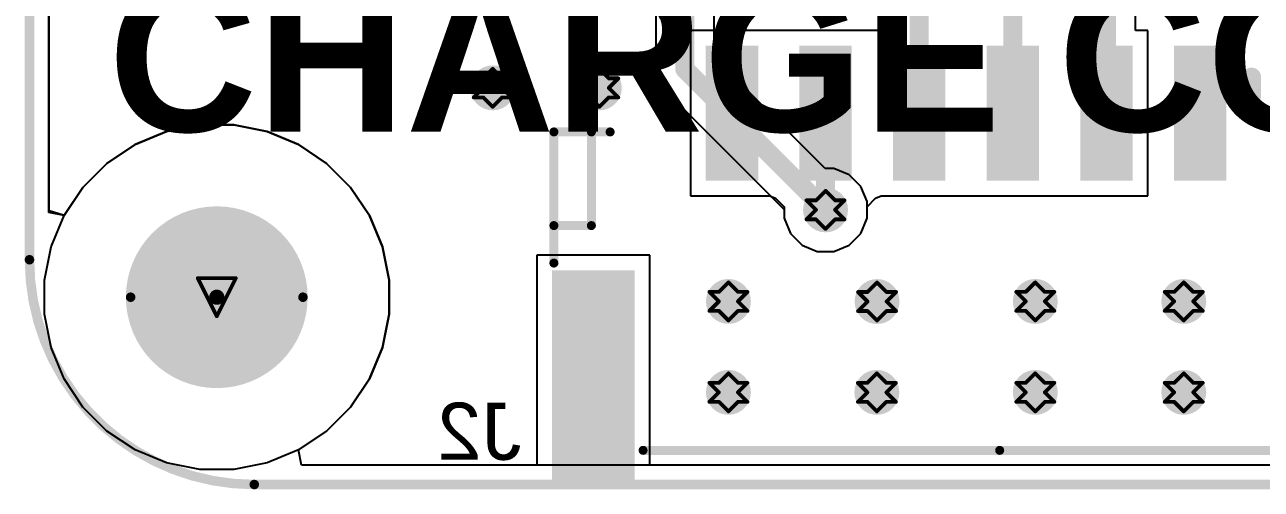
# Model space of a CAD drawing. Header units: inches. Extents: x -3 to 331, y -3 to 61.
# Drawn here: x -2.56 to 13.94, y -2.56 to 3.64 of the extents above; entities that cross this region are included whole.
import ezdxf

# ---------------------------------------------------------------- set-up
doc = ezdxf.new("R2010")
doc.units = ezdxf.units.IN
for name, color, linetype in [('Board Outline', 216, 'Continuous'), ('Bottom Layer', 5, 'Continuous'), ('Bottom Overlay', 54, 'Continuous'), ('Bottom Paste', 16, 'Continuous'), ('Bottom Solder', 6, 'Continuous'), ('Drill Drawing', 1, 'Continuous'), ('Pad Holes', 156, 'Continuous'), ('Top Layer', 1, 'Continuous'), ('Top Overlay', 2, 'Continuous'), ('Top Solder', 216, 'Continuous'), ('Via Holes', 16, 'Continuous')]:
    doc.layers.add(name, color=color, linetype=linetype)
doc.styles.add('Arial', font='', dxfattribs={"height": 0.2})
doc.styles.add('Arial_Bold', font='', dxfattribs={"height": 0.2})
doc.styles.get('Arial').set_extended_font_data('Arial')
doc.styles.get('Arial_Bold').set_extended_font_data('Arial', bold=True)

msp = doc.modelspace()

# ---------------------------------------------------------------- hatches: boundary and pattern name
at = {"layer": 'Bottom Layer'}
for points in [[(7.175464439999999, 1.60542732), (6.57546564, 1.60542732), (6.57546564, 3.30542392), (7.175464439999999, 3.30542392)], [(8.42539844, 1.60542732), (7.82539964, 1.60542732), (7.82539964, 3.30542392), (8.42539844, 3.30542392)], [(9.67533244, 1.60542732), (9.07533364, 1.60542732), (9.07533364, 3.30542392), (9.67533244, 3.30542392)], [(10.92526644, 1.60542732), (10.32526764, 1.60542732), (10.32526764, 3.30542392), (10.92526644, 3.30542392)], [(12.17545444, 1.60542732), (11.57545564, 1.60542732), (11.57545564, 3.30542392), (12.17545444, 3.30542392)], [(13.42538844, 1.60542732), (12.82538964, 1.60542732), (12.82538964, 3.30542392), (13.42538844, 3.30542392)], [(5.52532804, -2.39342168), (4.52533004, -2.39342168), (4.52533004, 0.30657292), (5.52532804, 0.30657292)]]:
    msp.add_hatch(color=5, dxfattribs=at).paths.add_polyline_path(points)
h = msp.add_hatch(color=5, dxfattribs=at)
edge = h.paths.add_edge_path()
edge.add_arc((3.682999999999999, 2.794), 0.2999994, 0, 360)
h = msp.add_hatch(color=5, dxfattribs=at)
edge = h.paths.add_edge_path()
edge.add_arc((5.1054, 2.794), 0.2999994, 0, 360)
h = msp.add_hatch(color=5, dxfattribs=at)
edge = h.paths.add_edge_path()
edge.add_arc((8.12539904, 1.16579904), 0.2999994, 0, 360)
h = msp.add_hatch(color=5, dxfattribs=at)
edge = h.paths.add_edge_path()
edge.add_arc((6.8292091, -0.05599938), 0.2999994, 0, 360)
h = msp.add_hatch(color=5, dxfattribs=at)
edge = h.paths.add_edge_path()
edge.add_arc((8.812997359999999, -0.05766308), 0.2999994, 0, 360)
h = msp.add_hatch(color=5, dxfattribs=at)
edge = h.paths.add_edge_path()
edge.add_arc((10.92526644, -0.05599938), 0.2999994, 0, 360)
h = msp.add_hatch(color=5, dxfattribs=at)
edge = h.paths.add_edge_path()
edge.add_arc((12.90646644, -0.05599938), 0.2999994, 0, 360)
h = msp.add_hatch(color=5, dxfattribs=at)
edge = h.paths.add_edge_path()
edge.add_arc((6.8292091, -1.27), 0.2999994, 0, 360)
h = msp.add_hatch(color=5, dxfattribs=at)
edge = h.paths.add_edge_path()
edge.add_arc((8.8104091, -1.27), 0.2999994, 0, 360)
h = msp.add_hatch(color=5, dxfattribs=at)
edge = h.paths.add_edge_path()
edge.add_arc((10.92526644, -1.27), 0.2999994, 0, 360)
h = msp.add_hatch(color=5, dxfattribs=at)
edge = h.paths.add_edge_path()
edge.add_arc((12.90646644, -1.27), 0.2999994, 0, 360)
at = {"layer": 'Bottom Paste'}
for points in [[(7.175464439999999, 1.60542732), (6.57546564, 1.60542732), (6.57546564, 3.30542392), (7.175464439999999, 3.30542392)], [(8.42539844, 1.60542732), (7.82539964, 1.60542732), (7.82539964, 3.30542392), (8.42539844, 3.30542392)], [(9.67533244, 1.60542732), (9.07533364, 1.60542732), (9.07533364, 3.30542392), (9.67533244, 3.30542392)], [(10.92526644, 1.60542732), (10.32526764, 1.60542732), (10.32526764, 3.30542392), (10.92526644, 3.30542392)], [(12.17545444, 1.60542732), (11.57545564, 1.60542732), (11.57545564, 3.30542392), (12.17545444, 3.30542392)], [(13.42538844, 1.60542732), (12.82538964, 1.60542732), (12.82538964, 3.30542392), (13.42538844, 3.30542392)], [(5.52532804, -2.39342168), (4.52533004, -2.39342168), (4.52533004, 0.30657292), (5.52532804, 0.30657292)]]:
    msp.add_hatch(color=16, dxfattribs=at).paths.add_polyline_path(points)
at = {"layer": 'Bottom Solder'}
for points in [[(7.22626444, 1.55462732), (6.52466564, 1.55462732), (6.52466564, 3.35622392), (7.22626444, 3.35622392)], [(8.47619844, 1.55462732), (7.774599639999999, 1.55462732), (7.774599639999999, 3.35622392), (8.47619844, 3.35622392)], [(9.726132439999999, 1.55462732), (9.02453364, 1.55462732), (9.02453364, 3.35622392), (9.726132439999999, 3.35622392)], [(10.97606644, 1.55462732), (10.27446764, 1.55462732), (10.27446764, 3.35622392), (10.97606644, 3.35622392)], [(12.22625444, 1.55462732), (11.52465564, 1.55462732), (11.52465564, 3.35622392), (12.22625444, 3.35622392)], [(13.47618844, 1.55462732), (12.77458964, 1.55462732), (12.77458964, 3.35622392), (13.47618844, 3.35622392)], [(5.57612804, -2.44422168), (4.474530039999999, -2.44422168), (4.474530039999999, 0.35737292), (5.57612804, 0.35737292)]]:
    msp.add_hatch(color=6, dxfattribs=at).paths.add_polyline_path(points)
h = msp.add_hatch(color=6, dxfattribs=at)
edge = h.paths.add_edge_path()
edge.add_arc((0, 0), 0.1016, 0, 360)
at = {"layer": 'Pad Holes'}
h = msp.add_hatch(color=7, dxfattribs=at)
edge = h.paths.add_edge_path()
edge.add_arc((0, 0), 1.15000024, 0, 360)
at = {"layer": 'Top Layer'}
h = msp.add_hatch(color=1, dxfattribs=at)
edge = h.paths.add_edge_path()
edge.add_arc((3.682999999999999, 2.794), 0.2999994, 0, 360)
h = msp.add_hatch(color=1, dxfattribs=at)
edge = h.paths.add_edge_path()
edge.add_arc((5.1054, 2.794), 0.2999994, 0, 360)
h = msp.add_hatch(color=1, dxfattribs=at)
edge = h.paths.add_edge_path()
edge.add_arc((8.12539904, 1.16579904), 0.2999994, 0, 360)
h = msp.add_hatch(color=1, dxfattribs=at)
edge = h.paths.add_edge_path()
edge.add_arc((6.8292091, -0.05599938), 0.2999994, 0, 360)
h = msp.add_hatch(color=1, dxfattribs=at)
edge = h.paths.add_edge_path()
edge.add_arc((8.812997359999999, -0.05766308), 0.2999994, 0, 360)
h = msp.add_hatch(color=1, dxfattribs=at)
edge = h.paths.add_edge_path()
edge.add_arc((10.92526644, -0.05599938), 0.2999994, 0, 360)
h = msp.add_hatch(color=1, dxfattribs=at)
edge = h.paths.add_edge_path()
edge.add_arc((12.90646644, -0.05599938), 0.2999994, 0, 360)
h = msp.add_hatch(color=1, dxfattribs=at)
edge = h.paths.add_edge_path()
edge.add_arc((6.8292091, -1.27), 0.2999994, 0, 360)
h = msp.add_hatch(color=1, dxfattribs=at)
edge = h.paths.add_edge_path()
edge.add_arc((8.8104091, -1.27), 0.2999994, 0, 360)
h = msp.add_hatch(color=1, dxfattribs=at)
edge = h.paths.add_edge_path()
edge.add_arc((10.92526644, -1.27), 0.2999994, 0, 360)
h = msp.add_hatch(color=1, dxfattribs=at)
edge = h.paths.add_edge_path()
edge.add_arc((12.90646644, -1.27), 0.2999994, 0, 360)
at = {"layer": 'Top Solder'}
h = msp.add_hatch(color=216, dxfattribs=at)
edge = h.paths.add_edge_path()
edge.add_arc((0, 0), 0.1016, 0, 360)
at = {"layer": 'Via Holes'}
h = msp.add_hatch(color=7, dxfattribs=at)
edge = h.paths.add_edge_path()
edge.add_arc((3.682999999999999, 2.794), 0.1499997, 0, 360)
h = msp.add_hatch(color=7, dxfattribs=at)
edge = h.paths.add_edge_path()
edge.add_arc((5.1054, 2.794), 0.1499997, 0, 360)
h = msp.add_hatch(color=7, dxfattribs=at)
edge = h.paths.add_edge_path()
edge.add_arc((8.12539904, 1.16579904), 0.1499997, 0, 360)
h = msp.add_hatch(color=7, dxfattribs=at)
edge = h.paths.add_edge_path()
edge.add_arc((6.8292091, -0.05599938), 0.1499997, 0, 360)
h = msp.add_hatch(color=7, dxfattribs=at)
edge = h.paths.add_edge_path()
edge.add_arc((8.812997359999999, -0.05766308), 0.1499997, 0, 360)
h = msp.add_hatch(color=7, dxfattribs=at)
edge = h.paths.add_edge_path()
edge.add_arc((10.92526644, -0.05599938), 0.1499997, 0, 360)
h = msp.add_hatch(color=7, dxfattribs=at)
edge = h.paths.add_edge_path()
edge.add_arc((12.90646644, -0.05599938), 0.1499997, 0, 360)
h = msp.add_hatch(color=7, dxfattribs=at)
edge = h.paths.add_edge_path()
edge.add_arc((6.8292091, -1.27), 0.1499997, 0, 360)
h = msp.add_hatch(color=7, dxfattribs=at)
edge = h.paths.add_edge_path()
edge.add_arc((8.8104091, -1.27), 0.1499997, 0, 360)
h = msp.add_hatch(color=7, dxfattribs=at)
edge = h.paths.add_edge_path()
edge.add_arc((10.92526644, -1.27), 0.1499997, 0, 360)
h = msp.add_hatch(color=7, dxfattribs=at)
edge = h.paths.add_edge_path()
edge.add_arc((12.90646644, -1.27), 0.1499997, 0, 360)

# ---------------------------------------------------------------- linework, layer by layer
at = {"layer": 'Board Outline', "const_width": 0.127}
for points in [[(-2.50000008, 0.50000154), (-2.50000008, 24.50000434)], [(0.50000154, -2.50000008), (19.4999991, -2.50000008)]]:
    msp.add_lwpolyline(points, dxfattribs=at)
at = {"layer": 'Board Outline'}
for points, const_width in [([(1.15000024, 0, 1), (-1.15000024, 0, 1)], 0.127), ([(-2.53175008, 0.50000154, 1), (-2.46825008, 0.50000154, 1)], 0.0635), ([(-2.53175008, 0.50000154, 1), (-2.46825008, 0.50000154, 1)], 0.0635), ([(-1.18175024, 0, 1), (-1.11825024, 0, 1)], 0.0635), ([(1.11825024, 0, 1), (1.18175024, 0, 1)], 0.0635), ([(0.46825154, -2.50000008, 1), (0.53175154, -2.50000008, 1)], 0.0635), ([(0.46825154, -2.50000008, 1), (0.53175154, -2.50000008, 1)], 0.0635)]:
    msp.add_lwpolyline(points, format="xyb", close=True, dxfattribs=dict(at, const_width=const_width))
at = {"layer": 'Board Outline', "const_width": 0.127}
msp.add_lwpolyline([(0.50000154, -2.50000008, -0.4142135623730957), (-2.50000008, 0.50000154)], format="xyb", dxfattribs=at)
at = {"layer": 'Bottom Layer'}
for p, q in [((12.26368896, 3.55942392), (12.26368896, 9.00776964)), ((-2.24103692, 1.13084102), (-2.24103692, 7.58962414)), ((8.98686798, 3.70310918), (8.84318272, 3.55942392)), ((7.368197100000001, 3.55942392), (6.32146564, 3.55942392)), ((6.32146564, 3.55942392), (6.32146564, 1.35142732)), ((7.429464439999999, 3.55942646), (7.368197100000001, 3.55942392)), ((7.63266698, 3.55942392), (7.429464439999999, 3.55942646)), ((8.6181311, 3.55942392), (7.63266698, 3.55942392)), ((8.679398439999998, 3.55942646), (8.6181311, 3.55942392)), ((8.84318272, 3.55942392), (8.679398439999998, 3.55942646)), ((12.42945444, 3.55942392), (12.26368896, 3.55942392)), ((12.42945444, 1.35142732), (12.42945444, 3.55942392)), ((-1.08945934, 2.03823316), (-0.67088766, 2.21161102)), ((-0.67088766, 2.21161102), (-1.08945934, 2.03823316)), ((-0.67088766, 2.21161102), (-0.22653244, 2.30000048)), ((-0.22653244, 2.30000048), (-0.67088766, 2.21161102)), ((-0.22653244, 2.30000048), (0, 2.30000048)), ((0.2265299, 2.30000048), (-0.22653244, 2.30000048)), ((0, 2.30000048), (0.2265299, 2.30000048)), ((0.2265299, 2.30000048), (0.67088512, 2.21161102)), ((0.67088512, 2.21161102), (0.2265299, 2.30000048)), ((0.67088512, 2.21161102), (1.0894568, 2.03823316)), ((1.0894568, 2.03823316), (0.67088512, 2.21161102)), ((-1.46616674, 1.78652678), (-1.08945934, 2.03823316)), ((-1.08945934, 2.03823316), (-1.46616674, 1.78652678)), ((1.0894568, 2.03823316), (1.4661642, 1.78652678)), ((1.4661642, 1.78652678), (1.0894568, 2.03823316)), ((-1.78652932, 1.4661642), (-1.46616674, 1.78652678)), ((-1.46616674, 1.78652678), (-1.78652932, 1.4661642)), ((1.4661642, 1.78652678), (1.78652678, 1.4661642)), ((1.78652678, 1.4661642), (1.4661642, 1.78652678)), ((-2.0382357, 1.0894568), (-1.78652932, 1.4661642)), ((-1.78652932, 1.4661642), (-2.0382357, 1.08945934)), ((1.78652678, 1.4661642), (2.03823316, 1.0894568)), ((2.03823316, 1.0894568), (1.78652678, 1.4661642)), ((6.32146564, 1.35142732), (7.38366824, 1.35142732)), ((7.38366824, 1.35142732), (7.459352619999999, 1.3210159)), ((7.459352619999999, 1.3210159), (7.571399639999999, 1.20701816)), ((8.679398439999998, 1.20701816), (8.791445459999998, 1.3210159)), ((8.791445459999998, 1.3210159), (8.86712984, 1.35142732)), ((8.86712984, 1.35142732), (9.868065099999999, 1.35142732)), ((9.868065099999999, 1.35142732), (10.07126764, 1.35142478)), ((10.07126764, 1.35142478), (10.13253498, 1.35142732)), ((10.13253498, 1.35142732), (11.1182531, 1.35142732)), ((11.1182531, 1.35142732), (11.32145564, 1.35142478)), ((11.32145564, 1.35142478), (11.38246898, 1.35142732)), ((11.38246898, 1.35142732), (12.42945444, 1.35142732)), ((7.571399639999999, 1.20701816), (7.571399639999999, 1.05560114)), ((8.679398439999998, 1.05560114), (8.679398439999998, 1.20701816)), ((-2.0382357, 1.08945934), (-2.24103692, 1.13084102)), ((-2.21161356, 0.67088512), (-2.0382357, 1.0894568)), ((2.03823316, 1.0894568), (2.21161102, 0.67088512)), ((2.21161102, 0.67088512), (2.03823316, 1.0894568)), ((7.571399639999999, 1.05560114), (7.655740339999999, 0.85198458)), ((8.59505774, 0.85198458), (8.679398439999998, 1.05560114)), ((7.655740339999999, 0.85198458), (7.81158458, 0.6961403399999999)), ((8.4392135, 0.6961403399999999), (8.59505774, 0.85198458)), ((-2.30000048, 0.2265299), (-2.21161356, 0.67088512)), ((2.21161102, 0.67088512), (2.30000048, 0.2265299)), ((2.30000048, 0.2265299), (2.21161102, 0.67088512)), ((7.81158458, 0.6961403399999999), (8.015201139999999, 0.61179964)), ((8.23559694, 0.61179964), (8.4392135, 0.6961403399999999)), ((5.779328039999999, 0.56057292), (4.27133004, 0.56057292)), ((4.27133004, 0.56057292), (4.27133004, -2.24103438)), ((5.779328039999999, -2.24103438), (5.779328039999999, 0.56057292)), ((8.015201139999999, 0.61179964), (8.23559694, 0.61179964)), ((-2.30000048, 0), (-2.30000048, 0.2265299)), ((2.30000048, 0.2265299), (2.30000048, 0)), ((2.30000048, -0.22653244), (2.30000048, 0.2265299)), ((-2.30000048, -0.22653244), (-2.30000048, 0)), ((2.30000048, 0), (2.30000048, -0.22653244)), ((-2.21161356, -0.67088766), (-2.30000048, -0.22653244)), ((2.30000048, -0.22653244), (2.21161102, -0.67088766)), ((2.21161102, -0.67088766), (2.30000048, -0.22653244)), ((-2.0382357, -1.08945934), (-2.21161356, -0.67088766)), ((2.21161102, -0.67088766), (2.03823316, -1.08945934)), ((2.03823316, -1.08945934), (2.21161102, -0.67088766)), ((-1.78652932, -1.46616674), (-2.0382357, -1.08945934)), ((2.03823316, -1.08945934), (1.78652678, -1.46616674)), ((1.78652678, -1.46616674), (2.03823316, -1.08945934)), ((-1.46616674, -1.78652932), (-1.78652932, -1.46616674)), ((1.78652678, -1.46616674), (1.4661642, -1.78652932)), ((1.4661642, -1.78652932), (1.78652678, -1.46616674)), ((-1.08945934, -2.0382357), (-1.46616674, -1.78652932)), ((1.4661642, -1.78652932), (1.0894568, -2.0382357)), ((1.08945934, -2.0382357), (1.4661642, -1.78652932)), ((-0.67088766, -2.21161356), (-1.08945934, -2.0382357)), ((1.0894568, -2.0382357), (0.67088512, -2.21161356)), ((1.1308461, -2.24103438), (1.08945934, -2.0382357)), ((-0.22653244, -2.30000048), (-0.67088766, -2.21161356)), ((0, -2.30000048), (-0.22653244, -2.30000048)), ((0, -2.30000048), (0, -2.30000048)), ((0.2265299, -2.30000048), (0, -2.30000048)), ((0.67088512, -2.21161356), (0.2265299, -2.30000048)), ((4.27133004, -2.24103438), (1.1308461, -2.24103438)), ((14.22051004, -2.24103692), (5.779328039999999, -2.24103438))]:
    msp.add_line(p, q, dxfattribs=at)
at = {"layer": 'Bottom Layer', "const_width": 0.254}
for points in [[(9.37533304, 2.45542562), (9.37533304, 12.29086696)], [(11.8752239, 2.45565676), (11.8752239, 9.00776964)], [(10.62526704, 2.45542562), (10.62526704, 5.88473296)], [(8.12539904, 1.16579904), (8.12539904, 2.45542562)], [(11.8752239, 2.45565676), (11.87545504, 2.45542562)]]:
    msp.add_lwpolyline(points, dxfattribs=at)
at = {"layer": 'Bottom Layer', "const_width": 0.127}
for points in [[(8.06189904, 2.45542562, 1), (8.188899039999999, 2.45542562, 1)], [(9.31183304, 2.45542562, 1), (9.438833039999999, 2.45542562, 1)], [(10.56176704, 2.45542562, 1), (10.68876704, 2.45542562, 1)], [(11.8117239, 2.45565676, 1), (11.9387239, 2.45565676, 1)], [(11.8117239, 2.45565676, 1), (11.9387239, 2.45565676, 1)], [(11.81195504, 2.45542562, 1), (11.93895504, 2.45542562, 1)], [(8.06189904, 1.16579904, 1), (8.188899039999999, 1.16579904, 1)]]:
    msp.add_lwpolyline(points, format="xyb", close=True, dxfattribs=at)
at = {"layer": 'Bottom Overlay'}
for points, const_width in [([(13.68418904, 2.81102562), (13.81118904, 2.93802562)], 0.254), ([(13.81118904, 2.68402562), (13.81118904, 2.93802562)], 0.254), ([(13.68418904, 2.81102562), (13.81118904, 2.68402562)], 0.254), ([(4.49995544, 0.45598842), (4.49995544, 2.20599762)], 0.1199896), ([(4.49995544, 2.20599762), (5.249966639999999, 2.20599762)], 0.1199896), ([(4.99995444, 0.9559874199999999), (4.99995444, 2.20599762)], 0.1199896), ([(4.49995544, 0.9559874199999999), (4.99995444, 0.9559874199999999)], 0.1199896), ([(5.689894639999999, -2.04400658), (10.44995624, -2.04400658)], 0.1199896), ([(10.44995624, -2.04400658), (14.30999424, -2.04400658)], 0.1199896)]:
    msp.add_lwpolyline(points, dxfattribs=dict(at, const_width=const_width))
for points, const_width in [([(13.74768904, 2.93802562, 1), (13.87468904, 2.93802562, 1)], 0.127), ([(13.74768904, 2.93802562, 1), (13.87468904, 2.93802562, 1)], 0.127), ([(13.62068904, 2.81102562, 1), (13.74768904, 2.81102562, 1)], 0.127), ([(13.62068904, 2.81102562, 1), (13.74768904, 2.81102562, 1)], 0.127), ([(13.74768904, 2.68402562, 1), (13.87468904, 2.68402562, 1)], 0.127), ([(13.74768904, 2.68402562, 1), (13.87468904, 2.68402562, 1)], 0.127), ([(4.46995804, 2.20599762, 1), (4.52995284, 2.20599762, 1)], 0.0599948), ([(4.46995804, 2.20599762, 1), (4.52995284, 2.20599762, 1)], 0.0599948), ([(4.96995704, 2.20599762, 1), (5.02995184, 2.20599762, 1)], 0.0599948), ([(5.219969239999999, 2.20599762, 1), (5.279964039999999, 2.20599762, 1)], 0.0599948), ([(4.46995804, 0.9559874199999999, 1), (4.52995284, 0.9559874199999999, 1)], 0.0599948), ([(4.96995704, 0.9559874199999999, 1), (5.02995184, 0.9559874199999999, 1)], 0.0599948), ([(4.96995704, 0.9559874199999999, 1), (5.02995184, 0.9559874199999999, 1)], 0.0599948), ([(4.46995804, 0.45598842, 1), (4.52995284, 0.45598842, 1)], 0.0599948), ([(5.659897239999999, -2.04400658, 1), (5.71989204, -2.04400658, 1)], 0.0599948), ([(10.41995884, -2.04400658, 1), (10.47995364, -2.04400658, 1)], 0.0599948), ([(10.41995884, -2.04400658, 1), (10.47995364, -2.04400658, 1)], 0.0599948)]:
    msp.add_lwpolyline(points, format="xyb", close=True, dxfattribs=dict(at, const_width=const_width))
at = {"layer": 'Drill Drawing', "const_width": 0.0508}
for points in [[(3.556, 2.921), (3.682999999999999, 3.048)], [(3.682999999999999, 3.048), (3.81, 2.921)], [(4.9784, 2.921), (5.1054, 3.048)], [(5.1054, 3.048), (5.232399999999999, 2.921)], [(3.429, 2.921), (3.556, 2.794)], [(3.429, 2.921), (3.556, 2.921)], [(3.429, 2.667), (3.556, 2.794)], [(3.81, 2.921), (3.937, 2.921)], [(3.81, 2.794), (3.937, 2.921)], [(3.81, 2.794), (3.937, 2.667)], [(4.8514, 2.921), (4.9784, 2.794)], [(4.8514, 2.921), (4.9784, 2.921)], [(4.8514, 2.667), (4.9784, 2.794)], [(5.232399999999999, 2.921), (5.3594, 2.921)], [(5.232399999999999, 2.794), (5.3594, 2.921)], [(5.232399999999999, 2.794), (5.3594, 2.667)], [(3.429, 2.667), (3.556, 2.667)], [(3.556, 2.667), (3.682999999999999, 2.54)], [(3.682999999999999, 2.54), (3.81, 2.667)], [(3.81, 2.667), (3.937, 2.667)], [(4.8514, 2.667), (4.9784, 2.667)], [(4.9784, 2.667), (5.1054, 2.54)], [(5.1054, 2.54), (5.232399999999999, 2.667)], [(5.232399999999999, 2.667), (5.3594, 2.667)], [(7.99839904, 1.29279904), (8.12539904, 1.41979904)], [(8.12539904, 1.41979904), (8.25239904, 1.29279904)], [(7.871399039999999, 1.29279904), (7.99839904, 1.16579904)], [(7.871399039999999, 1.29279904), (7.99839904, 1.29279904)], [(7.871399039999999, 1.03879904), (7.99839904, 1.16579904)], [(8.25239904, 1.29279904), (8.37939904, 1.29279904)], [(8.25239904, 1.16579904), (8.37939904, 1.29279904)], [(8.25239904, 1.16579904), (8.37939904, 1.03879904)], [(7.871399039999999, 1.03879904), (7.99839904, 1.03879904)], [(7.99839904, 1.03879904), (8.12539904, 0.91179904)], [(8.12539904, 0.91179904), (8.25239904, 1.03879904)], [(8.25239904, 1.03879904), (8.37939904, 1.03879904)], [(-0.254, 0.254), (0.254, 0.254)], [(-0.254, 0.254), (0, -0.254)], [(0, -0.254), (0.254, 0.254)], [(6.7022091, 0.07100062), (6.8292091, 0.19800062)], [(6.8292091, 0.19800062), (6.9562091, 0.07100062)], [(8.68599736, 0.06933692), (8.812997359999999, 0.19633692)], [(8.812997359999999, 0.19633692), (8.93999736, 0.06933692)], [(10.79826644, 0.07100062), (10.92526644, 0.19800062)], [(10.92526644, 0.19800062), (11.05226644, 0.07100062)], [(12.77946644, 0.07100062), (12.90646644, 0.19800062)], [(12.90646644, 0.19800062), (13.03346644, 0.07100062)], [(6.575209099999999, 0.07100062), (6.7022091, -0.05599938)], [(6.575209099999999, 0.07100062), (6.7022091, 0.07100062)], [(6.9562091, 0.07100062), (7.0832091, 0.07100062)], [(6.9562091, -0.05599938), (7.0832091, 0.07100062)], [(8.55899736, 0.06933692), (8.68599736, -0.05766308)], [(8.55899736, 0.06933692), (8.68599736, 0.06933692)], [(8.93999736, 0.06933692), (9.06699736, 0.06933692)], [(8.93999736, -0.05766308), (9.06699736, 0.06933692)], [(10.67126644, 0.07100062), (10.79826644, -0.05599938)], [(10.67126644, 0.07100062), (10.79826644, 0.07100062)], [(11.05226644, 0.07100062), (11.17926644, 0.07100062)], [(11.05226644, -0.05599938), (11.17926644, 0.07100062)], [(12.65246644, 0.07100062), (12.77946644, -0.05599938)], [(12.65246644, 0.07100062), (12.77946644, 0.07100062)], [(13.03346644, 0.07100062), (13.16046644, 0.07100062)], [(13.03346644, -0.05599938), (13.16046644, 0.07100062)], [(6.575209099999999, -0.18299938), (6.7022091, -0.05599938)], [(6.575209099999999, -0.18299938), (6.7022091, -0.18299938)], [(6.7022091, -0.18299938), (6.8292091, -0.30999938)], [(6.8292091, -0.30999938), (6.9562091, -0.18299938)], [(6.9562091, -0.05599938), (7.0832091, -0.18299938)], [(6.9562091, -0.18299938), (7.0832091, -0.18299938)], [(8.55899736, -0.18466308), (8.68599736, -0.05766308)], [(8.55899736, -0.18466308), (8.68599736, -0.18466308)], [(8.68599736, -0.18466308), (8.812997359999999, -0.31166308)], [(8.812997359999999, -0.31166308), (8.93999736, -0.18466308)], [(8.93999736, -0.05766308), (9.06699736, -0.18466308)], [(8.93999736, -0.18466308), (9.06699736, -0.18466308)], [(10.67126644, -0.18299938), (10.79826644, -0.05599938)], [(10.67126644, -0.18299938), (10.79826644, -0.18299938)], [(10.79826644, -0.18299938), (10.92526644, -0.30999938)], [(10.92526644, -0.30999938), (11.05226644, -0.18299938)], [(11.05226644, -0.05599938), (11.17926644, -0.18299938)], [(11.05226644, -0.18299938), (11.17926644, -0.18299938)], [(12.65246644, -0.18299938), (12.77946644, -0.05599938)], [(12.65246644, -0.18299938), (12.77946644, -0.18299938)], [(12.77946644, -0.18299938), (12.90646644, -0.30999938)], [(12.90646644, -0.30999938), (13.03346644, -0.18299938)], [(13.03346644, -0.05599938), (13.16046644, -0.18299938)], [(13.03346644, -0.18299938), (13.16046644, -0.18299938)], [(6.575209099999999, -1.143), (6.7022091, -1.27)], [(6.575209099999999, -1.143), (6.7022091, -1.143)], [(6.7022091, -1.143), (6.8292091, -1.016)], [(6.8292091, -1.016), (6.9562091, -1.143)], [(6.9562091, -1.143), (7.0832091, -1.143)], [(6.9562091, -1.27), (7.0832091, -1.143)], [(8.5564091, -1.143), (8.6834091, -1.27)], [(8.5564091, -1.143), (8.6834091, -1.143)], [(8.6834091, -1.143), (8.8104091, -1.016)], [(8.8104091, -1.016), (8.9374091, -1.143)], [(8.9374091, -1.143), (9.064409099999999, -1.143)], [(8.9374091, -1.27), (9.064409099999999, -1.143)], [(10.67126644, -1.143), (10.79826644, -1.27)], [(10.67126644, -1.143), (10.79826644, -1.143)], [(10.79826644, -1.143), (10.92526644, -1.016)], [(10.92526644, -1.016), (11.05226644, -1.143)], [(11.05226644, -1.143), (11.17926644, -1.143)], [(11.05226644, -1.27), (11.17926644, -1.143)], [(12.65246644, -1.143), (12.77946644, -1.27)], [(12.65246644, -1.143), (12.77946644, -1.143)], [(12.77946644, -1.143), (12.90646644, -1.016)], [(12.90646644, -1.016), (13.03346644, -1.143)], [(13.03346644, -1.143), (13.16046644, -1.143)], [(13.03346644, -1.27), (13.16046644, -1.143)], [(6.575209099999999, -1.397), (6.7022091, -1.27)], [(6.9562091, -1.27), (7.0832091, -1.397)], [(8.5564091, -1.397), (8.6834091, -1.27)], [(8.9374091, -1.27), (9.064409099999999, -1.397)], [(10.67126644, -1.397), (10.79826644, -1.27)], [(11.05226644, -1.27), (11.17926644, -1.397)], [(12.65246644, -1.397), (12.77946644, -1.27)], [(13.03346644, -1.27), (13.16046644, -1.397)], [(6.575209099999999, -1.397), (6.7022091, -1.397)], [(6.7022091, -1.397), (6.8292091, -1.524)], [(6.8292091, -1.524), (6.9562091, -1.397)], [(6.9562091, -1.397), (7.0832091, -1.397)], [(8.5564091, -1.397), (8.6834091, -1.397)], [(8.6834091, -1.397), (8.8104091, -1.524)], [(8.8104091, -1.524), (8.9374091, -1.397)], [(8.9374091, -1.397), (9.064409099999999, -1.397)], [(10.67126644, -1.397), (10.79826644, -1.397)], [(10.79826644, -1.397), (10.92526644, -1.524)], [(10.92526644, -1.524), (11.05226644, -1.397)], [(11.05226644, -1.397), (11.17926644, -1.397)], [(12.65246644, -1.397), (12.77946644, -1.397)], [(12.77946644, -1.397), (12.90646644, -1.524)], [(12.90646644, -1.524), (13.03346644, -1.397)], [(13.03346644, -1.397), (13.16046644, -1.397)]]:
    msp.add_lwpolyline(points, dxfattribs=at)
at = {"layer": 'Drill Drawing', "const_width": 0.0254}
for points in [[(3.6703, 3.048, 1), (3.6957, 3.048, 1)], [(3.6703, 3.048, 1), (3.6957, 3.048, 1)], [(5.0927, 3.048, 1), (5.1181, 3.048, 1)], [(5.0927, 3.048, 1), (5.1181, 3.048, 1)], [(3.4163, 2.921, 1), (3.4417, 2.921, 1)], [(3.4163, 2.921, 1), (3.4417, 2.921, 1)], [(3.5433, 2.921, 1), (3.5687, 2.921, 1)], [(3.5433, 2.921, 1), (3.5687, 2.921, 1)], [(3.5433, 2.794, 1), (3.5687, 2.794, 1)], [(3.5433, 2.794, 1), (3.5687, 2.794, 1)], [(3.797299999999999, 2.921, 1), (3.8227, 2.921, 1)], [(3.797299999999999, 2.921, 1), (3.8227, 2.921, 1)], [(3.797299999999999, 2.794, 1), (3.8227, 2.794, 1)], [(3.797299999999999, 2.794, 1), (3.8227, 2.794, 1)], [(3.9243, 2.921, 1), (3.9497, 2.921, 1)], [(3.9243, 2.921, 1), (3.9497, 2.921, 1)], [(4.8387, 2.921, 1), (4.8641, 2.921, 1)], [(4.8387, 2.921, 1), (4.8641, 2.921, 1)], [(4.9657, 2.921, 1), (4.9911, 2.921, 1)], [(4.9657, 2.921, 1), (4.9911, 2.921, 1)], [(4.9657, 2.794, 1), (4.9911, 2.794, 1)], [(4.9657, 2.794, 1), (4.9911, 2.794, 1)], [(5.2197, 2.921, 1), (5.2451, 2.921, 1)], [(5.2197, 2.921, 1), (5.2451, 2.921, 1)], [(5.2197, 2.794, 1), (5.2451, 2.794, 1)], [(5.2197, 2.794, 1), (5.2451, 2.794, 1)], [(5.346699999999999, 2.921, 1), (5.3721, 2.921, 1)], [(5.346699999999999, 2.921, 1), (5.3721, 2.921, 1)], [(3.4163, 2.667, 1), (3.4417, 2.667, 1)], [(3.4163, 2.667, 1), (3.4417, 2.667, 1)], [(3.5433, 2.667, 1), (3.5687, 2.667, 1)], [(3.5433, 2.667, 1), (3.5687, 2.667, 1)], [(3.797299999999999, 2.667, 1), (3.8227, 2.667, 1)], [(3.797299999999999, 2.667, 1), (3.8227, 2.667, 1)], [(3.9243, 2.667, 1), (3.9497, 2.667, 1)], [(3.9243, 2.667, 1), (3.9497, 2.667, 1)], [(4.8387, 2.667, 1), (4.8641, 2.667, 1)], [(4.8387, 2.667, 1), (4.8641, 2.667, 1)], [(4.9657, 2.667, 1), (4.9911, 2.667, 1)], [(4.9657, 2.667, 1), (4.9911, 2.667, 1)], [(5.2197, 2.667, 1), (5.2451, 2.667, 1)], [(5.2197, 2.667, 1), (5.2451, 2.667, 1)], [(5.346699999999999, 2.667, 1), (5.3721, 2.667, 1)], [(5.346699999999999, 2.667, 1), (5.3721, 2.667, 1)], [(3.6703, 2.54, 1), (3.6957, 2.54, 1)], [(3.6703, 2.54, 1), (3.6957, 2.54, 1)], [(5.0927, 2.54, 1), (5.1181, 2.54, 1)], [(5.0927, 2.54, 1), (5.1181, 2.54, 1)], [(8.112699039999999, 1.41979904, 1), (8.13809904, 1.41979904, 1)], [(8.112699039999999, 1.41979904, 1), (8.13809904, 1.41979904, 1)], [(7.858699039999999, 1.29279904, 1), (7.88409904, 1.29279904, 1)], [(7.858699039999999, 1.29279904, 1), (7.88409904, 1.29279904, 1)], [(7.985699039999999, 1.29279904, 1), (8.01109904, 1.29279904, 1)], [(7.985699039999999, 1.29279904, 1), (8.01109904, 1.29279904, 1)], [(7.985699039999999, 1.16579904, 1), (8.01109904, 1.16579904, 1)], [(7.985699039999999, 1.16579904, 1), (8.01109904, 1.16579904, 1)], [(8.23969904, 1.29279904, 1), (8.265099039999999, 1.29279904, 1)], [(8.23969904, 1.29279904, 1), (8.265099039999999, 1.29279904, 1)], [(8.23969904, 1.16579904, 1), (8.265099039999999, 1.16579904, 1)], [(8.23969904, 1.16579904, 1), (8.265099039999999, 1.16579904, 1)], [(8.36669904, 1.29279904, 1), (8.39209904, 1.29279904, 1)], [(8.36669904, 1.29279904, 1), (8.39209904, 1.29279904, 1)], [(7.858699039999999, 1.03879904, 1), (7.88409904, 1.03879904, 1)], [(7.858699039999999, 1.03879904, 1), (7.88409904, 1.03879904, 1)], [(7.985699039999999, 1.03879904, 1), (8.01109904, 1.03879904, 1)], [(7.985699039999999, 1.03879904, 1), (8.01109904, 1.03879904, 1)], [(8.23969904, 1.03879904, 1), (8.265099039999999, 1.03879904, 1)], [(8.23969904, 1.03879904, 1), (8.265099039999999, 1.03879904, 1)], [(8.36669904, 1.03879904, 1), (8.39209904, 1.03879904, 1)], [(8.36669904, 1.03879904, 1), (8.39209904, 1.03879904, 1)], [(8.112699039999999, 0.91179904, 1), (8.13809904, 0.91179904, 1)], [(8.112699039999999, 0.91179904, 1), (8.13809904, 0.91179904, 1)], [(-0.2667, 0.254, 1), (-0.2413, 0.254, 1)], [(-0.2667, 0.254, 1), (-0.2413, 0.254, 1)], [(0.2413, 0.254, 1), (0.2667, 0.254, 1)], [(0.2413, 0.254, 1), (0.2667, 0.254, 1)], [(6.8165091, 0.19800062, 1), (6.8419091, 0.19800062, 1)], [(6.8165091, 0.19800062, 1), (6.8419091, 0.19800062, 1)], [(8.80029736, 0.19633692, 1), (8.82569736, 0.19633692, 1)], [(8.80029736, 0.19633692, 1), (8.82569736, 0.19633692, 1)], [(10.91256644, 0.19800062, 1), (10.93796644, 0.19800062, 1)], [(10.91256644, 0.19800062, 1), (10.93796644, 0.19800062, 1)], [(12.89376644, 0.19800062, 1), (12.91916644, 0.19800062, 1)], [(12.89376644, 0.19800062, 1), (12.91916644, 0.19800062, 1)], [(6.5625091, 0.07100062, 1), (6.587909099999999, 0.07100062, 1)], [(6.5625091, 0.07100062, 1), (6.587909099999999, 0.07100062, 1)], [(6.6895091, 0.07100062, 1), (6.7149091, 0.07100062, 1)], [(6.6895091, 0.07100062, 1), (6.7149091, 0.07100062, 1)], [(6.9435091, 0.07100062, 1), (6.9689091, 0.07100062, 1)], [(6.9435091, 0.07100062, 1), (6.9689091, 0.07100062, 1)], [(7.0705091, 0.07100062, 1), (7.0959091, 0.07100062, 1)], [(7.0705091, 0.07100062, 1), (7.0959091, 0.07100062, 1)], [(8.546297359999999, 0.06933692, 1), (8.57169736, 0.06933692, 1)], [(8.546297359999999, 0.06933692, 1), (8.57169736, 0.06933692, 1)], [(8.67329736, 0.06933692, 1), (8.698697359999999, 0.06933692, 1)], [(8.67329736, 0.06933692, 1), (8.698697359999999, 0.06933692, 1)], [(8.92729736, 0.06933692, 1), (8.95269736, 0.06933692, 1)], [(8.92729736, 0.06933692, 1), (8.95269736, 0.06933692, 1)], [(9.05429736, 0.06933692, 1), (9.07969736, 0.06933692, 1)], [(9.05429736, 0.06933692, 1), (9.07969736, 0.06933692, 1)], [(10.65856644, 0.07100062, 1), (10.68396644, 0.07100062, 1)], [(10.65856644, 0.07100062, 1), (10.68396644, 0.07100062, 1)], [(10.78556644, 0.07100062, 1), (10.81096644, 0.07100062, 1)], [(10.78556644, 0.07100062, 1), (10.81096644, 0.07100062, 1)], [(11.03956644, 0.07100062, 1), (11.06496644, 0.07100062, 1)], [(11.03956644, 0.07100062, 1), (11.06496644, 0.07100062, 1)], [(11.16656644, 0.07100062, 1), (11.19196644, 0.07100062, 1)], [(11.16656644, 0.07100062, 1), (11.19196644, 0.07100062, 1)], [(12.63976644, 0.07100062, 1), (12.66516644, 0.07100062, 1)], [(12.63976644, 0.07100062, 1), (12.66516644, 0.07100062, 1)], [(12.76676644, 0.07100062, 1), (12.79216644, 0.07100062, 1)], [(12.76676644, 0.07100062, 1), (12.79216644, 0.07100062, 1)], [(13.02076644, 0.07100062, 1), (13.04616644, 0.07100062, 1)], [(13.02076644, 0.07100062, 1), (13.04616644, 0.07100062, 1)], [(13.14776644, 0.07100062, 1), (13.17316644, 0.07100062, 1)], [(13.14776644, 0.07100062, 1), (13.17316644, 0.07100062, 1)], [(6.5625091, -0.18299938, 1), (6.587909099999999, -0.18299938, 1)], [(6.5625091, -0.18299938, 1), (6.587909099999999, -0.18299938, 1)], [(6.6895091, -0.05599938, 1), (6.7149091, -0.05599938, 1)], [(6.6895091, -0.05599938, 1), (6.7149091, -0.05599938, 1)], [(6.6895091, -0.18299938, 1), (6.7149091, -0.18299938, 1)], [(6.6895091, -0.18299938, 1), (6.7149091, -0.18299938, 1)], [(6.9435091, -0.05599938, 1), (6.9689091, -0.05599938, 1)], [(6.9435091, -0.05599938, 1), (6.9689091, -0.05599938, 1)], [(6.9435091, -0.18299938, 1), (6.9689091, -0.18299938, 1)], [(6.9435091, -0.18299938, 1), (6.9689091, -0.18299938, 1)], [(7.0705091, -0.18299938, 1), (7.0959091, -0.18299938, 1)], [(7.0705091, -0.18299938, 1), (7.0959091, -0.18299938, 1)], [(8.546297359999999, -0.18466308, 1), (8.57169736, -0.18466308, 1)], [(8.546297359999999, -0.18466308, 1), (8.57169736, -0.18466308, 1)], [(8.67329736, -0.05766308, 1), (8.698697359999999, -0.05766308, 1)], [(8.67329736, -0.05766308, 1), (8.698697359999999, -0.05766308, 1)], [(8.67329736, -0.18466308, 1), (8.698697359999999, -0.18466308, 1)], [(8.67329736, -0.18466308, 1), (8.698697359999999, -0.18466308, 1)], [(8.92729736, -0.05766308, 1), (8.95269736, -0.05766308, 1)], [(8.92729736, -0.05766308, 1), (8.95269736, -0.05766308, 1)], [(8.92729736, -0.18466308, 1), (8.95269736, -0.18466308, 1)], [(8.92729736, -0.18466308, 1), (8.95269736, -0.18466308, 1)], [(9.05429736, -0.18466308, 1), (9.07969736, -0.18466308, 1)], [(9.05429736, -0.18466308, 1), (9.07969736, -0.18466308, 1)], [(10.65856644, -0.18299938, 1), (10.68396644, -0.18299938, 1)], [(10.65856644, -0.18299938, 1), (10.68396644, -0.18299938, 1)], [(10.78556644, -0.05599938, 1), (10.81096644, -0.05599938, 1)], [(10.78556644, -0.05599938, 1), (10.81096644, -0.05599938, 1)], [(10.78556644, -0.18299938, 1), (10.81096644, -0.18299938, 1)], [(10.78556644, -0.18299938, 1), (10.81096644, -0.18299938, 1)], [(11.03956644, -0.05599938, 1), (11.06496644, -0.05599938, 1)], [(11.03956644, -0.05599938, 1), (11.06496644, -0.05599938, 1)], [(11.03956644, -0.18299938, 1), (11.06496644, -0.18299938, 1)], [(11.03956644, -0.18299938, 1), (11.06496644, -0.18299938, 1)], [(11.16656644, -0.18299938, 1), (11.19196644, -0.18299938, 1)], [(11.16656644, -0.18299938, 1), (11.19196644, -0.18299938, 1)], [(12.63976644, -0.18299938, 1), (12.66516644, -0.18299938, 1)], [(12.63976644, -0.18299938, 1), (12.66516644, -0.18299938, 1)], [(12.76676644, -0.05599938, 1), (12.79216644, -0.05599938, 1)], [(12.76676644, -0.05599938, 1), (12.79216644, -0.05599938, 1)], [(12.76676644, -0.18299938, 1), (12.79216644, -0.18299938, 1)], [(12.76676644, -0.18299938, 1), (12.79216644, -0.18299938, 1)], [(13.02076644, -0.05599938, 1), (13.04616644, -0.05599938, 1)], [(13.02076644, -0.05599938, 1), (13.04616644, -0.05599938, 1)], [(13.02076644, -0.18299938, 1), (13.04616644, -0.18299938, 1)], [(13.02076644, -0.18299938, 1), (13.04616644, -0.18299938, 1)], [(13.14776644, -0.18299938, 1), (13.17316644, -0.18299938, 1)], [(13.14776644, -0.18299938, 1), (13.17316644, -0.18299938, 1)], [(-0.0127, -0.254, 1), (0.0127, -0.254, 1)], [(-0.0127, -0.254, 1), (0.0127, -0.254, 1)], [(6.8165091, -0.30999938, 1), (6.8419091, -0.30999938, 1)], [(6.8165091, -0.30999938, 1), (6.8419091, -0.30999938, 1)], [(8.80029736, -0.31166308, 1), (8.82569736, -0.31166308, 1)], [(8.80029736, -0.31166308, 1), (8.82569736, -0.31166308, 1)], [(10.91256644, -0.30999938, 1), (10.93796644, -0.30999938, 1)], [(10.91256644, -0.30999938, 1), (10.93796644, -0.30999938, 1)], [(12.89376644, -0.30999938, 1), (12.91916644, -0.30999938, 1)], [(12.89376644, -0.30999938, 1), (12.91916644, -0.30999938, 1)], [(6.5625091, -1.143, 1), (6.587909099999999, -1.143, 1)], [(6.5625091, -1.143, 1), (6.587909099999999, -1.143, 1)], [(6.6895091, -1.143, 1), (6.7149091, -1.143, 1)], [(6.6895091, -1.143, 1), (6.7149091, -1.143, 1)], [(6.8165091, -1.016, 1), (6.8419091, -1.016, 1)], [(6.8165091, -1.016, 1), (6.8419091, -1.016, 1)], [(6.9435091, -1.143, 1), (6.9689091, -1.143, 1)], [(6.9435091, -1.143, 1), (6.9689091, -1.143, 1)], [(7.0705091, -1.143, 1), (7.0959091, -1.143, 1)], [(7.0705091, -1.143, 1), (7.0959091, -1.143, 1)], [(8.5437091, -1.143, 1), (8.5691091, -1.143, 1)], [(8.5437091, -1.143, 1), (8.5691091, -1.143, 1)], [(8.6707091, -1.143, 1), (8.6961091, -1.143, 1)], [(8.6707091, -1.143, 1), (8.6961091, -1.143, 1)], [(8.7977091, -1.016, 1), (8.8231091, -1.016, 1)], [(8.7977091, -1.016, 1), (8.8231091, -1.016, 1)], [(8.9247091, -1.143, 1), (8.9501091, -1.143, 1)], [(8.9247091, -1.143, 1), (8.9501091, -1.143, 1)], [(9.051709099999998, -1.143, 1), (9.0771091, -1.143, 1)], [(9.051709099999998, -1.143, 1), (9.0771091, -1.143, 1)], [(10.65856644, -1.143, 1), (10.68396644, -1.143, 1)], [(10.65856644, -1.143, 1), (10.68396644, -1.143, 1)], [(10.78556644, -1.143, 1), (10.81096644, -1.143, 1)], [(10.78556644, -1.143, 1), (10.81096644, -1.143, 1)], [(10.91256644, -1.016, 1), (10.93796644, -1.016, 1)], [(10.91256644, -1.016, 1), (10.93796644, -1.016, 1)], [(11.03956644, -1.143, 1), (11.06496644, -1.143, 1)], [(11.03956644, -1.143, 1), (11.06496644, -1.143, 1)], [(11.16656644, -1.143, 1), (11.19196644, -1.143, 1)], [(11.16656644, -1.143, 1), (11.19196644, -1.143, 1)], [(12.63976644, -1.143, 1), (12.66516644, -1.143, 1)], [(12.63976644, -1.143, 1), (12.66516644, -1.143, 1)], [(12.76676644, -1.143, 1), (12.79216644, -1.143, 1)], [(12.76676644, -1.143, 1), (12.79216644, -1.143, 1)], [(12.89376644, -1.016, 1), (12.91916644, -1.016, 1)], [(12.89376644, -1.016, 1), (12.91916644, -1.016, 1)], [(13.02076644, -1.143, 1), (13.04616644, -1.143, 1)], [(13.02076644, -1.143, 1), (13.04616644, -1.143, 1)], [(13.14776644, -1.143, 1), (13.17316644, -1.143, 1)], [(13.14776644, -1.143, 1), (13.17316644, -1.143, 1)], [(6.6895091, -1.27, 1), (6.7149091, -1.27, 1)], [(6.6895091, -1.27, 1), (6.7149091, -1.27, 1)], [(6.9435091, -1.27, 1), (6.9689091, -1.27, 1)], [(6.9435091, -1.27, 1), (6.9689091, -1.27, 1)], [(8.6707091, -1.27, 1), (8.6961091, -1.27, 1)], [(8.6707091, -1.27, 1), (8.6961091, -1.27, 1)], [(8.9247091, -1.27, 1), (8.9501091, -1.27, 1)], [(8.9247091, -1.27, 1), (8.9501091, -1.27, 1)], [(10.78556644, -1.27, 1), (10.81096644, -1.27, 1)], [(10.78556644, -1.27, 1), (10.81096644, -1.27, 1)], [(11.03956644, -1.27, 1), (11.06496644, -1.27, 1)], [(11.03956644, -1.27, 1), (11.06496644, -1.27, 1)], [(12.76676644, -1.27, 1), (12.79216644, -1.27, 1)], [(12.76676644, -1.27, 1), (12.79216644, -1.27, 1)], [(13.02076644, -1.27, 1), (13.04616644, -1.27, 1)], [(13.02076644, -1.27, 1), (13.04616644, -1.27, 1)], [(6.5625091, -1.397, 1), (6.587909099999999, -1.397, 1)], [(6.5625091, -1.397, 1), (6.587909099999999, -1.397, 1)], [(6.6895091, -1.397, 1), (6.7149091, -1.397, 1)], [(6.6895091, -1.397, 1), (6.7149091, -1.397, 1)], [(6.9435091, -1.397, 1), (6.9689091, -1.397, 1)], [(6.9435091, -1.397, 1), (6.9689091, -1.397, 1)], [(7.0705091, -1.397, 1), (7.0959091, -1.397, 1)], [(7.0705091, -1.397, 1), (7.0959091, -1.397, 1)], [(8.5437091, -1.397, 1), (8.5691091, -1.397, 1)], [(8.5437091, -1.397, 1), (8.5691091, -1.397, 1)], [(8.6707091, -1.397, 1), (8.6961091, -1.397, 1)], [(8.6707091, -1.397, 1), (8.6961091, -1.397, 1)], [(8.9247091, -1.397, 1), (8.9501091, -1.397, 1)], [(8.9247091, -1.397, 1), (8.9501091, -1.397, 1)], [(9.051709099999998, -1.397, 1), (9.0771091, -1.397, 1)], [(9.051709099999998, -1.397, 1), (9.0771091, -1.397, 1)], [(10.65856644, -1.397, 1), (10.68396644, -1.397, 1)], [(10.65856644, -1.397, 1), (10.68396644, -1.397, 1)], [(10.78556644, -1.397, 1), (10.81096644, -1.397, 1)], [(10.78556644, -1.397, 1), (10.81096644, -1.397, 1)], [(11.03956644, -1.397, 1), (11.06496644, -1.397, 1)], [(11.03956644, -1.397, 1), (11.06496644, -1.397, 1)], [(11.16656644, -1.397, 1), (11.19196644, -1.397, 1)], [(11.16656644, -1.397, 1), (11.19196644, -1.397, 1)], [(12.63976644, -1.397, 1), (12.66516644, -1.397, 1)], [(12.63976644, -1.397, 1), (12.66516644, -1.397, 1)], [(12.76676644, -1.397, 1), (12.79216644, -1.397, 1)], [(12.76676644, -1.397, 1), (12.79216644, -1.397, 1)], [(13.02076644, -1.397, 1), (13.04616644, -1.397, 1)], [(13.02076644, -1.397, 1), (13.04616644, -1.397, 1)], [(13.14776644, -1.397, 1), (13.17316644, -1.397, 1)], [(13.14776644, -1.397, 1), (13.17316644, -1.397, 1)], [(6.8165091, -1.524, 1), (6.8419091, -1.524, 1)], [(6.8165091, -1.524, 1), (6.8419091, -1.524, 1)], [(8.7977091, -1.524, 1), (8.8231091, -1.524, 1)], [(8.7977091, -1.524, 1), (8.8231091, -1.524, 1)], [(10.91256644, -1.524, 1), (10.93796644, -1.524, 1)], [(10.91256644, -1.524, 1), (10.93796644, -1.524, 1)], [(12.89376644, -1.524, 1), (12.91916644, -1.524, 1)], [(12.89376644, -1.524, 1), (12.91916644, -1.524, 1)]]:
    msp.add_lwpolyline(points, format="xyb", close=True, dxfattribs=at)
at = {"layer": 'Top Layer'}
for p, q in [((-2.2352, 1.15338098), (-2.2352, 7.874)), ((5.85993494, 6.4121919), (5.85993494, 3.04279808)), ((6.63686506, 3.203704539999999), (6.63686506, 6.4121919)), ((8.120771159999999, 1.71979844), (6.63686506, 3.203704539999999)), ((5.85993494, 3.04279808), (5.88950562, 2.8941395)), ((5.88950562, 2.8941395), (5.97371424, 2.76811232)), ((5.97371424, 2.76811232), (7.571399639999999, 1.17042692)), ((-1.08945934, 2.03823316), (-0.67088766, 2.21161102)), ((-0.67088766, 2.21161102), (-1.08945934, 2.03823316)), ((-0.67088766, 2.21161102), (-0.22653244, 2.30000048)), ((-0.22653244, 2.30000048), (-0.67088766, 2.21161102)), ((-0.22653244, 2.30000048), (0, 2.30000048)), ((0.2265299, 2.30000048), (-0.22653244, 2.30000048)), ((0, 2.30000048), (0.2265299, 2.30000048)), ((0.2265299, 2.30000048), (0.67088512, 2.21161102)), ((0.67088512, 2.21161102), (0.2265299, 2.30000048)), ((0.67088512, 2.21161102), (1.0894568, 2.03823316)), ((1.0894568, 2.03823316), (0.67088512, 2.21161102)), ((-1.46616674, 1.78652678), (-1.08945934, 2.03823316)), ((-1.08945934, 2.03823316), (-1.46616674, 1.78652678)), ((1.0894568, 2.03823316), (1.4661642, 1.78652678)), ((1.4661642, 1.78652678), (1.0894568, 2.03823316)), ((-1.78652932, 1.4661642), (-1.46616674, 1.78652678)), ((-1.46616674, 1.78652678), (-1.78652932, 1.4661642)), ((1.4661642, 1.78652678), (1.78652678, 1.4661642)), ((1.78652678, 1.4661642), (1.4661642, 1.78652678)), ((8.23559694, 1.71979844), (8.120771159999999, 1.71979844)), ((8.4392135, 1.63545774), (8.23559694, 1.71979844)), ((8.59505774, 1.4796135), (8.4392135, 1.63545774)), ((-2.0382357, 1.0894568), (-1.78652932, 1.4661642)), ((-1.78652932, 1.4661642), (-2.032, 1.0987913)), ((1.78652678, 1.4661642), (2.03823316, 1.0894568)), ((2.03823316, 1.0894568), (1.78652678, 1.4661642)), ((8.679398439999998, 1.27599694), (8.59505774, 1.4796135)), ((7.571399639999999, 1.17042692), (7.571399639999999, 1.05560114)), ((8.679398439999998, 1.05560114), (8.679398439999998, 1.27599694)), ((-2.05268068, 1.09499908), (-2.2352, 1.15338098)), ((-2.21161356, 0.67088512), (-2.0382357, 1.0894568)), ((-2.032, 1.0987913), (-2.05268068, 1.09499908)), ((2.03823316, 1.0894568), (2.21161102, 0.67088512)), ((2.21161102, 0.67088512), (2.03823316, 1.0894568)), ((7.571399639999999, 1.05560114), (7.655740339999999, 0.85198458)), ((8.59505774, 0.85198458), (8.679398439999998, 1.05560114)), ((7.655740339999999, 0.85198458), (7.81158458, 0.6961403399999999)), ((8.4392135, 0.6961403399999999), (8.59505774, 0.85198458)), ((-2.30000048, 0.2265299), (-2.21161356, 0.67088512)), ((2.21161102, 0.67088512), (2.30000048, 0.2265299)), ((2.30000048, 0.2265299), (2.21161102, 0.67088512)), ((7.81158458, 0.6961403399999999), (8.015201139999999, 0.61179964)), ((8.23559694, 0.61179964), (8.4392135, 0.6961403399999999)), ((8.015201139999999, 0.61179964), (8.23559694, 0.61179964)), ((-2.30000048, 0), (-2.30000048, 0.2265299)), ((2.30000048, 0.2265299), (2.30000048, 0)), ((2.30000048, -0.22653244), (2.30000048, 0.2265299)), ((-2.30000048, -0.22653244), (-2.30000048, 0)), ((2.30000048, 0), (2.30000048, -0.22653244)), ((-2.21161356, -0.67088766), (-2.30000048, -0.22653244)), ((2.30000048, -0.22653244), (2.21161102, -0.67088766)), ((2.21161102, -0.67088766), (2.30000048, -0.22653244)), ((-2.0382357, -1.08945934), (-2.21161356, -0.67088766)), ((2.21161102, -0.67088766), (2.03823316, -1.08945934)), ((2.03823316, -1.08945934), (2.21161102, -0.67088766)), ((-1.78652932, -1.46616674), (-2.0382357, -1.08945934)), ((2.03823316, -1.08945934), (1.78652678, -1.46616674)), ((1.78652678, -1.46616674), (2.03823316, -1.08945934)), ((-1.46616674, -1.78652932), (-1.78652932, -1.46616674)), ((1.78652678, -1.46616674), (1.4661642, -1.78652932)), ((1.4661642, -1.78652932), (1.78652678, -1.46616674)), ((-1.08945934, -2.0382357), (-1.46616674, -1.78652932)), ((1.4661642, -1.78652932), (1.0894568, -2.0382357)), ((1.08945934, -2.0382357), (1.4661642, -1.78652932)), ((-0.67088766, -2.21161356), (-1.08945934, -2.0382357)), ((1.0894568, -2.0382357), (0.67088512, -2.21161356)), ((1.1308461, -2.24103438), (1.08945934, -2.0382357)), ((-0.22653244, -2.30000048), (-0.67088766, -2.21161356)), ((0, -2.30000048), (-0.22653244, -2.30000048)), ((0, -2.30000048), (0, -2.30000048)), ((0.2265299, -2.30000048), (0, -2.30000048)), ((0.67088512, -2.21161356), (0.2265299, -2.30000048)), ((18.86915708, -2.24103692), (1.1308461, -2.24103438))]:
    msp.add_line(p, q, dxfattribs=at)
at = {"layer": 'Top Layer', "const_width": 0.254}
for points in [[(6.248399999999999, 3.04279808), (6.248399999999999, 6.8072)], [(6.248399999999999, 3.04279808), (8.12539904, 1.16579904)]]:
    msp.add_lwpolyline(points, dxfattribs=at)
at = {"layer": 'Top Layer', "const_width": 0.127}
for points in [[(6.1849, 3.04279808, 1), (6.3119, 3.04279808, 1)], [(6.1849, 3.04279808, 1), (6.3119, 3.04279808, 1)], [(8.06189904, 1.16579904, 1), (8.188899039999999, 1.16579904, 1)]]:
    msp.add_lwpolyline(points, format="xyb", close=True, dxfattribs=at)

# ---------------------------------------------------------------- texts
at = {"layer": 'Bottom Overlay', "style": 'Arial', "text_generation_flag": 2}
msp.add_text('J2', height=0.7619999999999999, dxfattribs=at).set_placement((4.06580594, -2.16996772))
at = {"layer": 'Top Overlay', "style": 'Arial_Bold'}
msp.add_text('CHARGE CONTROL V.2.0.0', height=1.96799962, rotation=360, dxfattribs=at).set_placement((-1.44780254, 2.21161102))

doc.saveas('drawing.dxf')
